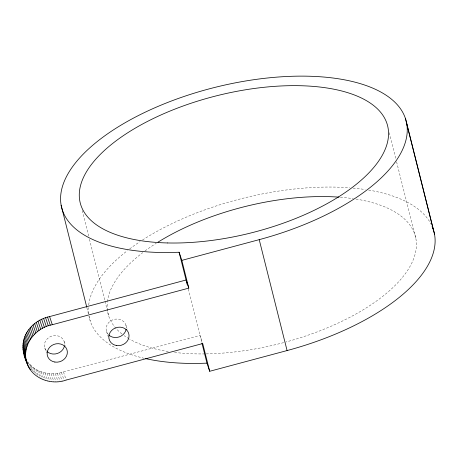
<?xml version="1.0" encoding="UTF-8"?>
<svg xmlns="http://www.w3.org/2000/svg" width="458" height="458" viewBox="0 0 458 458"><rect width="100%" height="100%" fill="white"/><g stroke="black" fill="none" stroke-linecap="round" stroke-linejoin="round"><path stroke-width="0.34" stroke-dasharray="2.29 1.72" d="M27.543 361.534C35.329 372.743 50.941 376.287 63.479 371.93L199.991 335.411L202.27 342.183M125.898 325.06L127.267 329.125M106.496 331.495L108.317 336.916M64.212 341.582L65.58 345.647M63.479 371.93L66.21 380.054M61.475 372.526L64.206 380.655M59.443 373.007L62.173 381.136M57.387 373.367L60.118 381.497M55.326 373.608L58.057 381.732M44.81 348.017L46.401 352.757M53.254 373.722L55.985 381.846M51.193 373.711L53.924 381.84M49.143 373.579L51.874 381.703M47.117 373.322L49.848 381.451M45.119 372.944L47.85 381.073M43.167 372.446L45.897 380.569M41.26 371.827L43.991 379.951M39.411 371.095L42.142 379.218M37.625 370.247L40.356 378.377M35.913 369.291L38.415 376.745M34.281 368.232L36.783 375.68M32.736 367.076L34.556 372.491M31.281 365.816L33.783 373.27M29.93 364.471L31.751 369.892M28.677 363.045L30.274 367.785M389.266 132.7L395.952 159.413M396.576 161.811L415.904 238.761M188.335 288.998L201.738 342.344M82.211 210.531L88.76 236.5M89.459 239.276L104.848 300.648M105.025 301.341L108.786 316.22M86.9 307.839L88.468 314.074M89.058 316.323L90.278 321.178M356.003 199.087A158.457 70.704 -14.1 0 1 411.605 263.407A158.457 70.704 -14.1 0 1 285.683 342.074M283.679 342.613A158.457 70.704 -14.1 0 1 206.174 353.897M204.829 353.92A158.457 70.704 -14.1 0 1 173.668 352.294M168.212 351.521A158.457 70.704 -14.1 0 1 129.648 339.149M129.07 338.811A158.457 70.704 -14.1 0 1 124.164 335.645M121.925 333.962A158.457 70.704 -14.1 0 1 107.636 311.743M107.43 310.432A158.457 70.704 -14.1 0 1 107.321 302.326M107.401 301.639A158.457 70.704 -14.1 0 1 142.839 252.576M145.026 250.938A158.457 70.704 -14.1 0 1 156.287 243.232M340.368 197.243A158.457 70.704 -14.1 0 1 353.307 198.675M144.293 358.311A177.624 79.257 -14.1 0 1 88.989 316.157M88.623 313.575A177.624 79.257 -14.1 0 1 88.474 307.627M88.715 304.925A177.624 79.257 -14.1 0 1 127.439 250.612M129.671 248.912A177.624 79.257 -14.1 0 1 140.148 241.549M142.478 240.032A177.624 79.257 -14.1 0 1 349.609 187.786M353.078 188.078A177.624 79.257 -14.1 0 1 365.14 189.52M368.61 190.07A177.624 79.257 -14.1 0 1 431.241 224.494M46.247 350.639A10.225 9.143 -18.6 0 1 51.64 336.12A10.225 9.143 -18.6 0 1 64.618 344.542M108.334 334.575A10.225 9.143 -18.6 0 1 113.011 319.707A10.225 9.143 -18.6 0 1 126.311 328.02"/><path stroke-width="0.69" d="M26.919 362.982C22.036 352.992 21.057 340.42 27.778 331.031C32.741 323.566 40.831 318.39 49.578 316.593L186.074 279.993L188.805 288.122L52.309 324.716C35.999 327.573 22.058 344.364 26.398 361.185C30.411 378.022 50.815 385.791 66.21 380.054L202.722 343.534L209.695 371.283L287.08 350.559A177.624 79.257 -14.1 0 0 432.083 226.281M181.832 260.373L259.217 239.649A177.624 79.257 -14.1 0 0 386.403 95.419A177.624 79.257 -14.1 0 0 104.292 136.169A177.624 79.257 -14.1 0 0 170.084 252.518L179.101 252.244L181.832 260.373L188.805 288.122M209.695 371.283L206.964 363.16L197.942 363.434A177.624 79.257 -14.1 0 1 145.587 358.603M24.188 354.858L27.572 364.734M49.578 316.593L52.309 324.716M47.546 317.073L50.277 325.197M45.542 317.669L48.273 325.798M43.579 318.384L46.31 326.514M41.661 319.215L44.392 327.344M39.8 320.153L42.531 328.283M38.003 321.195L40.733 329.325M36.274 322.34L39.004 330.47M34.619 323.583L37.35 331.712M33.056 324.917L35.787 333.04M31.585 326.331L34.316 334.46M30.205 327.831L32.942 335.954M28.934 329.399L31.665 337.523M27.778 331.031L30.509 339.16M26.73 332.726L29.461 340.855M25.803 334.472L28.533 342.601M24.995 336.264L27.726 344.387M24.314 338.09L27.045 346.214M23.764 339.945L26.495 348.069M23.347 341.823L26.077 349.946M23.066 343.706L25.797 351.836M22.917 345.601L25.648 353.731M22.9 347.49L25.631 355.62M29.816 368.306L30.274 369.663M23.02 349.368L25.751 357.498M28.797 366.726L29.249 368.083M23.278 351.229L28.35 366.44M406.693 123.431L434.55 234.347M405.404 118.41L433.262 229.321M259.217 239.649L287.08 350.559M179.101 252.244L187.293 284.842M201.909 343.042L206.964 363.16M61.132 205.241L86.797 307.312M158.004 242.15A158.457 70.704 -14.1 0 1 339.023 197.146M64.481 345.756A10.225 9.143 -18.6 0 1 57.382 353.479A10.225 9.143 -18.6 0 1 47.077 351.526M126.168 329.233A10.225 9.143 -18.6 0 1 119.069 336.962A10.225 9.143 -18.6 0 1 108.764 335.004M167.691 242.958A158.457 70.704 -14.1 0 0 388.046 127.845A158.457 70.704 -14.1 0 0 145.999 122.2A158.457 70.704 -14.1 0 0 167.691 242.958M54.874 362.055A10.225 9.143 -18.6 0 0 66.942 349.706A10.225 9.143 -18.6 0 0 49.905 347.015A10.225 9.143 -18.6 0 0 54.874 362.055M116.561 345.532A10.225 9.143 -18.6 0 0 128.635 333.189A10.225 9.143 -18.6 0 0 111.592 330.499A10.225 9.143 -18.6 0 0 116.561 345.532"/></g></svg>
